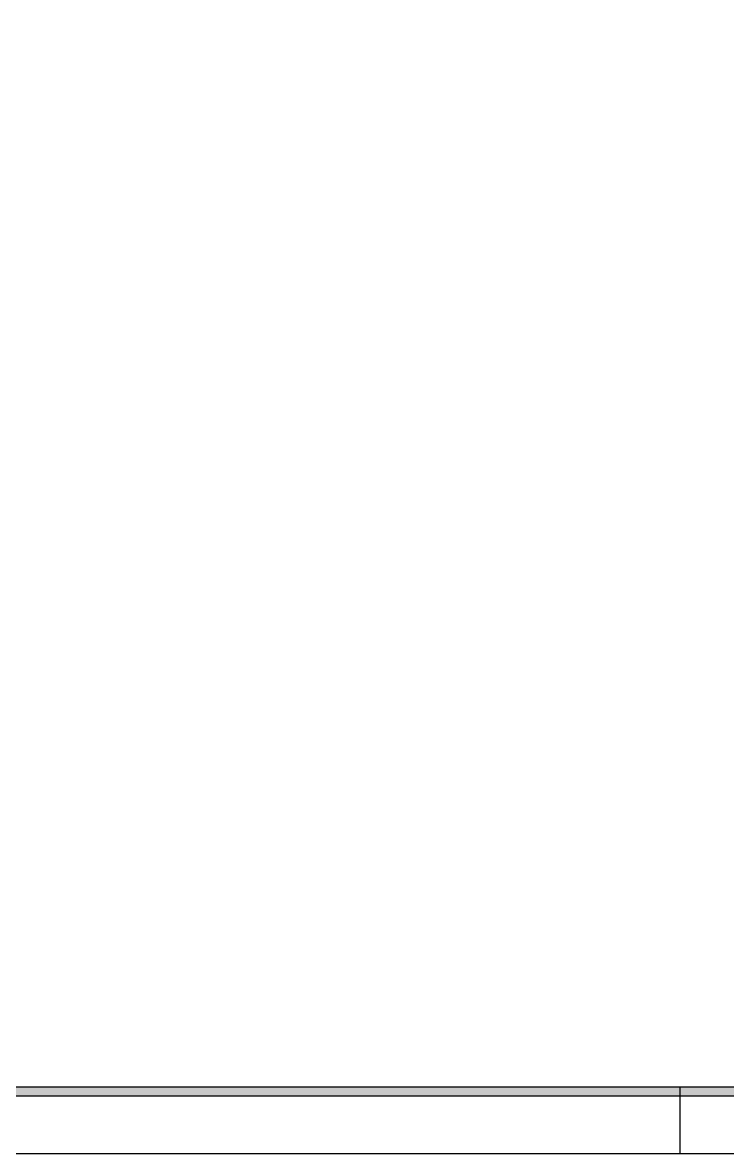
# Model space of a CAD drawing. Extents: x -9640 to 3028, y -691 to 5617.
# Drawn here: x 899 to 1694, y -691 to 585 of the extents above; entities that cross this region are included whole.
import ezdxf

# ---------------------------------------------------------------- set-up
doc = ezdxf.new("R2010")
doc.units = 0
doc.header["$LTSCALE"] = 100
doc.header["$MEASUREMENT"] = 0
doc.layers.get('0').update_dxf_attribs({"color": 245, "linetype": 'CONTINUOUS'})

msp = doc.modelspace()

# ---------------------------------------------------------------- linework, layer by layer
msp.add_line((1640.424399, -615.886928), (1640.424399, -690.886928))
for points in [[(-9639.575601, -690.886928), (3027.924399, -690.886928), (3027.924399, 5616.613072), (-9639.575601, 5616.613072), (-9639.575601, -690.886928)], [(2952.924399, -615.886928), (2952.924399, -626.386928), (-9462.575601, -626.386928), (-9462.575601, 5552.113072), (2952.924399, 5552.113072), (2952.924399, 5541.613072), (-9452.075601, 5541.613072), (-9452.075601, -615.886928), (2952.924399, -615.886928)], [(-9452.075601, -615.886928), (2952.924399, -615.886928), (2952.924399, 5541.613072), (-9452.075601, 5541.613072), (-9452.075601, -615.886928)]]:
    msp.add_lwpolyline(points)
for points in [[(2952.924399, -626.386928), (-9462.575601, -626.386928), (-9452.075601, -615.886928)], [(2952.924399, -626.386928), (-9452.075601, -615.886928), (2952.924399, -615.886928)]]:
    msp.add_solid(points)

doc.saveas('drawing.dxf')
